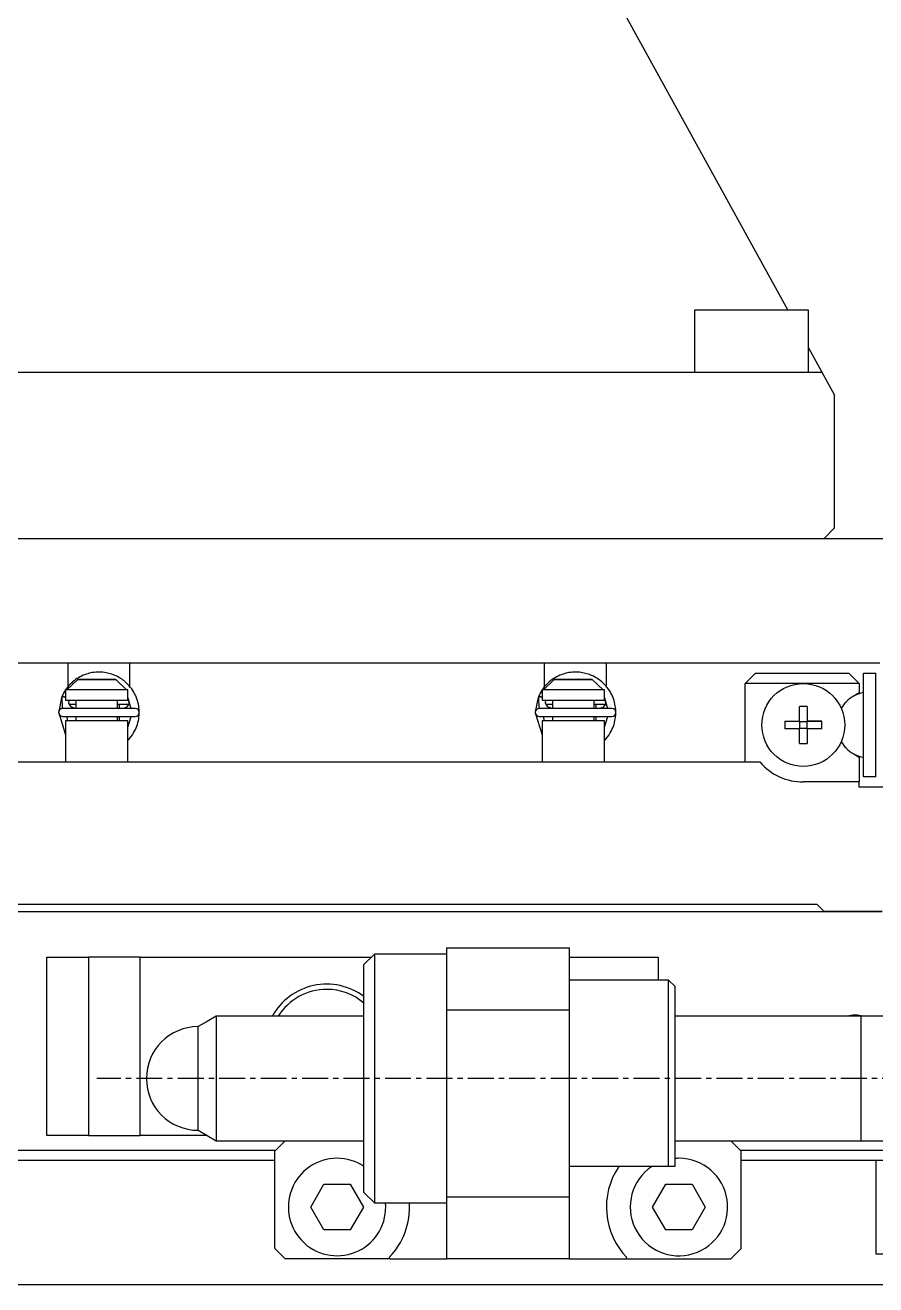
# Model space of a CAD drawing. Extents: x 570 to 820, y 66 to 265.
# Drawn here: x 757.1 to 798.1, y 115.2 to 175.9 of the extents above; entities that cross this region are included whole.
import ezdxf

# ---------------------------------------------------------------- set-up
doc = ezdxf.new("R2010")
doc.units = 0
doc.linetypes.add('CENTER', pattern=[2, 1.25, -0.25, 0.25, -0.25])
doc.layers.get('0').update_dxf_attribs({"linetype": 'CONTINUOUS'})
doc.layers.add('CENTER', color=1, linetype='CENTER')

msp = doc.modelspace()

# ---------------------------------------------------------------- linework, layer by layer
at = {"color": 7, "linetype": 'CONTINUOUS'}
for p, q in [((747.632, 246.153), (793.882, 162.153)), ((792.132, 162.153), (789.382, 162.153)), ((789.382, 162.153), (789.382, 159.153)), ((794.882, 162.153), (792.132, 162.153)), ((794.882, 159.153), (794.882, 162.153)), ((794.882, 160.335), (796.132, 158.065)), ((795.534, 159.153), (748.132, 159.153)), ((796.132, 151.653), (796.132, 158.065)), ((796.132, 151.653), (795.632, 151.153)), ((737.632, 151.153), (806.632, 151.153)), ((741.632, 151.153), (795.632, 151.153)), ((745.932, 145.153), (759.332, 145.153)), ((759.132, 145.153), (759.132, 143.983)), ((759.332, 145.153), (782.332, 145.153)), ((760.03, 144.604), (759.955, 144.577)), ((760.104, 144.627), (760.03, 144.604)), ((760.177, 144.646), (760.104, 144.627)), ((760.249, 144.663), (760.177, 144.646)), ((760.32, 144.676), (760.249, 144.663)), ((760.41, 144.689), (760.32, 144.676)), ((760.497, 144.698), (760.41, 144.689)), ((760.583, 144.702), (760.497, 144.698)), ((760.666, 144.703), (760.583, 144.702)), ((760.749, 144.7), (760.666, 144.703)), ((760.829, 144.694), (760.749, 144.7)), ((760.907, 144.685), (760.829, 144.694)), ((760.982, 144.673), (760.907, 144.685)), ((761.054, 144.659), (760.982, 144.673)), ((761.123, 144.642), (761.054, 144.659)), ((761.189, 144.624), (761.123, 144.642)), ((761.266, 144.6), (761.189, 144.624)), ((761.339, 144.574), (761.266, 144.6)), ((762.132, 144.006), (762.132, 145.153)), ((782.132, 145.153), (782.132, 143.983)), ((782.332, 145.153), (798.332, 145.153)), ((783.03, 144.604), (782.955, 144.577)), ((783.104, 144.627), (783.03, 144.604)), ((783.177, 144.646), (783.104, 144.627)), ((783.249, 144.663), (783.177, 144.646)), ((783.32, 144.676), (783.249, 144.663)), ((783.41, 144.689), (783.32, 144.676)), ((783.497, 144.698), (783.41, 144.689)), ((783.583, 144.702), (783.497, 144.698)), ((783.666, 144.703), (783.583, 144.702)), ((783.749, 144.7), (783.666, 144.703)), ((783.829, 144.694), (783.749, 144.7)), ((783.907, 144.685), (783.829, 144.694)), ((783.982, 144.673), (783.907, 144.685)), ((784.054, 144.659), (783.982, 144.673)), ((784.123, 144.642), (784.054, 144.659)), ((784.189, 144.624), (784.123, 144.642)), ((784.266, 144.6), (784.189, 144.624)), ((784.339, 144.574), (784.266, 144.6)), ((785.132, 144.006), (785.132, 145.153)), ((791.832, 144.153), (792.332, 144.653)), ((792.332, 144.653), (796.832, 144.653)), ((796.832, 144.653), (797.332, 144.153)), ((797.532, 144.653), (798.132, 144.653)), ((797.532, 139.653), (797.532, 144.653)), ((798.132, 139.653), (798.132, 144.653)), ((759.135, 143.987), (759.082, 143.918)), ((759.087, 143.853), (759.616, 144.353)), ((759.191, 144.053), (759.135, 143.987)), ((759.249, 144.115), (759.191, 144.053)), ((759.309, 144.174), (759.249, 144.115)), ((759.37, 144.229), (759.309, 144.174)), ((759.44, 144.286), (759.37, 144.229)), ((759.51, 144.339), (759.44, 144.286)), ((759.582, 144.388), (759.51, 144.339)), ((759.655, 144.433), (759.582, 144.388)), ((759.616, 144.353), (761.449, 144.353)), ((761.449, 144.353), (759.616, 144.353)), ((759.729, 144.475), (759.655, 144.433)), ((759.804, 144.513), (759.729, 144.475)), ((759.88, 144.547), (759.804, 144.513)), ((759.955, 144.577), (759.88, 144.547)), ((761.407, 144.546), (761.339, 144.574)), ((761.471, 144.517), (761.407, 144.546)), ((761.449, 144.353), (761.978, 143.853)), ((761.531, 144.488), (761.471, 144.517)), ((761.601, 144.45), (761.531, 144.488)), ((761.664, 144.412), (761.601, 144.45)), ((761.723, 144.375), (761.664, 144.412)), ((761.78, 144.335), (761.723, 144.375)), ((761.836, 144.293), (761.78, 144.335)), ((761.906, 144.235), (761.836, 144.293)), ((761.975, 144.174), (761.906, 144.235)), ((762.041, 144.109), (761.975, 144.174)), ((762.104, 144.04), (762.041, 144.109)), ((762.165, 143.967), (762.104, 144.04)), ((782.135, 143.987), (782.082, 143.918)), ((782.087, 143.853), (782.616, 144.353)), ((782.191, 144.053), (782.135, 143.987)), ((782.249, 144.115), (782.191, 144.053)), ((782.309, 144.174), (782.249, 144.115)), ((782.37, 144.229), (782.309, 144.174)), ((782.44, 144.286), (782.37, 144.229)), ((782.51, 144.339), (782.44, 144.286)), ((782.582, 144.388), (782.51, 144.339)), ((782.655, 144.433), (782.582, 144.388)), ((782.616, 144.353), (784.449, 144.353)), ((784.449, 144.353), (782.616, 144.353)), ((782.729, 144.475), (782.655, 144.433)), ((782.804, 144.513), (782.729, 144.475)), ((782.88, 144.547), (782.804, 144.513)), ((782.955, 144.577), (782.88, 144.547)), ((784.407, 144.546), (784.339, 144.574)), ((784.471, 144.517), (784.407, 144.546)), ((784.449, 144.353), (784.978, 143.853)), ((784.531, 144.488), (784.471, 144.517)), ((784.601, 144.45), (784.531, 144.488)), ((784.664, 144.412), (784.601, 144.45)), ((784.723, 144.375), (784.664, 144.412)), ((784.78, 144.335), (784.723, 144.375)), ((784.836, 144.293), (784.78, 144.335)), ((784.906, 144.235), (784.836, 144.293)), ((784.975, 144.174), (784.906, 144.235)), ((785.041, 144.109), (784.975, 144.174)), ((785.104, 144.04), (785.041, 144.109)), ((785.165, 143.967), (785.104, 144.04)), ((794.632, 144.153), (791.832, 144.153)), ((791.832, 140.353), (791.832, 144.153)), ((797.332, 144.153), (794.632, 144.153)), ((797.332, 144.153), (797.332, 143.697)), ((758.834, 143.473), (758.699, 142.788)), ((758.854, 143.524), (758.869, 142.953)), ((758.894, 143.609), (758.855, 143.524)), ((758.869, 143.556), (758.859, 143.532)), ((758.859, 143.533), (759.032, 143.486)), ((758.936, 143.691), (758.894, 143.609)), ((758.982, 143.77), (758.936, 143.691)), ((759.03, 143.845), (758.982, 143.77)), ((759.082, 143.918), (759.03, 143.845)), ((759.087, 143.853), (759.032, 143.853)), ((759.032, 143.853), (759.032, 143.353)), ((761.978, 143.853), (759.087, 143.853)), ((762.032, 143.853), (761.978, 143.853)), ((762.032, 143.353), (762.032, 143.853)), ((762.032, 143.458), (762.186, 142.954)), ((762.071, 143.372), (762.072, 143.371)), ((762.072, 143.371), (762.081, 143.164)), ((762.223, 143.891), (762.165, 143.967)), ((762.277, 143.81), (762.223, 143.891)), ((762.322, 143.737), (762.277, 143.81)), ((762.364, 143.661), (762.322, 143.737)), ((762.403, 143.583), (762.364, 143.661)), ((762.438, 143.502), (762.403, 143.583)), ((762.452, 143.466), (762.43, 143.524)), ((762.47, 143.419), (762.438, 143.502)), ((762.499, 143.334), (762.47, 143.419)), ((781.834, 143.473), (781.699, 142.788)), ((781.854, 143.524), (781.869, 142.953)), ((781.894, 143.609), (781.855, 143.524)), ((781.869, 143.556), (781.856, 143.527)), ((781.859, 143.533), (782.032, 143.486)), ((781.936, 143.691), (781.894, 143.609)), ((781.982, 143.77), (781.936, 143.691)), ((782.03, 143.845), (781.982, 143.77)), ((782.082, 143.918), (782.03, 143.845)), ((782.087, 143.853), (782.032, 143.853)), ((782.032, 143.853), (782.032, 143.353)), ((784.978, 143.853), (782.087, 143.853)), ((785.032, 143.853), (784.978, 143.853)), ((785.032, 143.353), (785.032, 143.853)), ((785.032, 143.458), (785.186, 142.954)), ((785.071, 143.372), (785.072, 143.371)), ((785.072, 143.371), (785.081, 143.164)), ((785.223, 143.891), (785.165, 143.967)), ((785.277, 143.81), (785.223, 143.891)), ((785.322, 143.737), (785.277, 143.81)), ((785.364, 143.661), (785.322, 143.737)), ((785.403, 143.583), (785.364, 143.661)), ((785.438, 143.502), (785.403, 143.583)), ((785.452, 143.466), (785.43, 143.524)), ((785.47, 143.419), (785.438, 143.502)), ((785.499, 143.334), (785.47, 143.419)), ((797.332, 143.697), (797.039, 143.527)), ((762.392, 142.954), (758.892, 142.954)), ((759.032, 143.353), (762.032, 143.353)), ((759.194, 143.199), (759.206, 143.353)), ((759.3, 143.023), (759.194, 143.199)), ((759.207, 143.153), (759.532, 143.153)), ((759.494, 142.954), (759.3, 143.023)), ((759.532, 143.353), (759.532, 142.954)), ((761.532, 142.954), (761.532, 143.353)), ((761.532, 143.153), (762.078, 143.153)), ((761.632, 142.954), (761.632, 143.153)), ((761.954, 143.001), (761.791, 142.954)), ((762.081, 143.164), (761.954, 143.001)), ((762.524, 143.247), (762.499, 143.334)), ((762.544, 143.16), (762.524, 143.247)), ((762.561, 143.071), (762.544, 143.16)), ((762.573, 142.982), (762.561, 143.071)), ((762.582, 142.893), (762.573, 142.982)), ((762.586, 142.803), (762.582, 142.893)), ((762.586, 142.784), (762.586, 142.803)), ((785.392, 142.954), (781.892, 142.954)), ((782.032, 143.353), (785.032, 143.353)), ((782.194, 143.199), (782.206, 143.353)), ((782.3, 143.023), (782.194, 143.199)), ((782.207, 143.153), (782.532, 143.153)), ((782.494, 142.954), (782.3, 143.023)), ((782.532, 143.353), (782.532, 142.954)), ((784.532, 142.954), (784.532, 143.353)), ((784.532, 143.153), (785.078, 143.153)), ((784.632, 142.954), (784.632, 143.153)), ((784.954, 143.001), (784.791, 142.954)), ((785.081, 143.164), (784.954, 143.001)), ((785.524, 143.247), (785.499, 143.334)), ((785.544, 143.16), (785.524, 143.247)), ((785.561, 143.071), (785.544, 143.16)), ((785.573, 142.982), (785.561, 143.071)), ((785.582, 142.893), (785.573, 142.982)), ((785.586, 142.803), (785.582, 142.893)), ((785.586, 142.784), (785.586, 142.803)), ((794.452, 142.333), (794.452, 143.039)), ((794.812, 143.039), (794.812, 142.333)), ((758.699, 142.736), (759.032, 141.67)), ((758.892, 142.564), (762.392, 142.564)), ((759.532, 142.353), (759.032, 142.353)), ((759.032, 142.353), (759.032, 140.353)), ((762.032, 142.353), (759.032, 142.353)), ((759.14, 142.352), (759.098, 142.564)), ((759.532, 142.564), (759.532, 142.353)), ((761.532, 142.353), (759.532, 142.353)), ((761.532, 142.353), (759.532, 142.353)), ((761.532, 142.353), (761.532, 142.564)), ((762.032, 142.353), (761.532, 142.353)), ((761.632, 142.353), (761.632, 142.564)), ((762.186, 142.564), (762.032, 142.06)), ((762.032, 140.353), (762.032, 142.353)), ((762.469, 142.096), (762.498, 142.181)), ((762.498, 142.181), (762.523, 142.268)), ((762.523, 142.268), (762.543, 142.356)), ((762.543, 142.356), (762.56, 142.444)), ((762.56, 142.444), (762.573, 142.533)), ((762.573, 142.533), (762.581, 142.623)), ((762.581, 142.623), (762.585, 142.713)), ((762.585, 142.713), (762.586, 142.733)), ((781.699, 142.736), (782.032, 141.67)), ((781.892, 142.564), (785.392, 142.564)), ((782.532, 142.353), (782.032, 142.353)), ((782.032, 142.353), (782.032, 140.353)), ((785.032, 142.353), (782.032, 142.353)), ((782.14, 142.352), (782.098, 142.564)), ((782.532, 142.564), (782.532, 142.353)), ((784.532, 142.353), (782.532, 142.353)), ((784.532, 142.353), (782.532, 142.353)), ((784.532, 142.353), (784.532, 142.564)), ((785.032, 142.353), (784.532, 142.353)), ((784.632, 142.353), (784.632, 142.564)), ((785.186, 142.564), (785.032, 142.06)), ((785.032, 140.353), (785.032, 142.353)), ((785.469, 142.096), (785.498, 142.181)), ((785.498, 142.181), (785.523, 142.268)), ((785.523, 142.268), (785.543, 142.356)), ((785.543, 142.356), (785.56, 142.444)), ((785.56, 142.444), (785.573, 142.533)), ((785.573, 142.533), (785.581, 142.623)), ((785.581, 142.623), (785.585, 142.713)), ((785.585, 142.713), (785.586, 142.733)), ((793.746, 142.333), (794.452, 142.333)), ((793.746, 142.333), (794.452, 142.333)), ((794.463, 142.322), (794.452, 142.333)), ((794.463, 141.983), (794.463, 142.322)), ((794.463, 142.322), (794.802, 142.322)), ((794.802, 142.322), (794.812, 142.333)), ((794.802, 142.322), (794.802, 141.983)), ((794.812, 142.333), (795.519, 142.333)), ((795.519, 142.333), (794.812, 142.333)), ((762.075, 142.153), (762.032, 142.153)), ((762.139, 141.519), (762.202, 141.6)), ((762.202, 141.6), (762.261, 141.684)), ((762.261, 141.684), (762.316, 141.771)), ((762.316, 141.771), (762.36, 141.849)), ((762.36, 141.849), (762.4, 141.93)), ((762.4, 141.93), (762.437, 142.012)), ((762.437, 142.012), (762.469, 142.096)), ((785.075, 142.153), (785.032, 142.153)), ((785.139, 141.519), (785.202, 141.6)), ((785.202, 141.6), (785.261, 141.684)), ((785.261, 141.684), (785.316, 141.771)), ((785.316, 141.771), (785.36, 141.849)), ((785.36, 141.849), (785.4, 141.93)), ((785.4, 141.93), (785.437, 142.012)), ((785.437, 142.012), (785.469, 142.096)), ((794.452, 141.973), (793.746, 141.973)), ((794.463, 141.983), (794.452, 141.973)), ((794.452, 141.266), (794.452, 141.973)), ((794.802, 141.983), (794.463, 141.983)), ((794.802, 141.983), (794.812, 141.973)), ((794.812, 141.973), (794.812, 141.266)), ((795.519, 141.973), (794.812, 141.973)), ((762.033, 141.401), (762.071, 141.441)), ((762.071, 141.441), (762.139, 141.519)), ((785.033, 141.401), (785.071, 141.441)), ((785.071, 141.441), (785.139, 141.519)), ((759.457, 140.353), (751.711, 140.353)), ((761.832, 140.353), (759.457, 140.353)), ((782.457, 140.353), (761.832, 140.353)), ((784.832, 140.353), (782.457, 140.353)), ((792.553, 140.353), (784.832, 140.353)), ((797.039, 140.778), (797.332, 140.608)), ((797.332, 140.608), (797.332, 139.403)), ((797.332, 139.403), (794.632, 139.403)), ((797.332, 139.153), (797.332, 139.403)), ((804.871, 139.153), (797.332, 139.153)), ((798.132, 139.653), (797.532, 139.653)), ((748.632, 133.153), (795.632, 133.153)), ((748.982, 133.503), (759.232, 133.503)), ((759.232, 133.503), (782.232, 133.503)), ((782.232, 133.503), (795.282, 133.503)), ((795.282, 133.503), (795.632, 133.153)), ((798.432, 133.153), (795.632, 133.153)), ((795.632, 133.153), (798.432, 133.153)), ((777.432, 131.403), (783.332, 131.403)), ((777.432, 128.403), (777.432, 131.403)), ((783.332, 131.403), (783.332, 128.403)), ((758.132, 130.953), (760.132, 130.953)), ((758.132, 122.353), (758.132, 130.953)), ((762.632, 130.953), (760.132, 130.953)), ((760.132, 130.953), (760.132, 122.353)), ((762.632, 122.353), (762.632, 130.953)), ((762.632, 130.953), (773.782, 130.953)), ((773.932, 131.103), (773.432, 130.603)), ((777.432, 131.103), (773.932, 131.103)), ((773.932, 131.103), (773.932, 119.103)), ((783.332, 130.953), (787.632, 130.953)), ((787.632, 130.953), (787.632, 129.853)), ((773.432, 119.603), (773.432, 130.603)), ((788.132, 129.853), (783.332, 129.853)), ((788.432, 129.553), (788.132, 129.853)), ((788.132, 120.853), (788.132, 129.853)), ((788.432, 129.553), (788.432, 120.853)), ((783.332, 128.403), (777.432, 128.403)), ((777.432, 119.403), (777.432, 128.403)), ((783.332, 128.403), (783.332, 119.403)), ((765.865, 127.853), (765.432, 127.603)), ((765.432, 125.08), (765.432, 127.603)), ((766.298, 128.103), (765.865, 127.853)), ((766.298, 128.103), (766.298, 125.075)), ((773.432, 128.103), (766.298, 128.103)), ((797.437, 128.103), (788.432, 128.103)), ((803.932, 128.103), (797.427, 128.103)), ((797.432, 122.103), (797.432, 128.103)), ((765.432, 122.603), (765.432, 125.08)), ((766.298, 125.075), (766.298, 122.103)), ((760.132, 122.353), (758.132, 122.353)), ((760.132, 122.353), (762.632, 122.353)), ((765.865, 122.353), (762.632, 122.353)), ((765.432, 122.603), (765.865, 122.353)), ((765.865, 122.353), (766.298, 122.103)), ((737.632, 121.653), (769.182, 121.653)), ((766.298, 122.103), (773.432, 122.103)), ((769.632, 122.103), (769.132, 121.603)), ((769.132, 116.903), (769.132, 121.603)), ((788.432, 122.103), (797.432, 122.103)), ((791.632, 121.603), (791.132, 122.103)), ((791.582, 121.653), (803.932, 121.653)), ((791.632, 116.903), (791.632, 121.603)), ((797.427, 122.103), (797.432, 122.103)), ((797.432, 122.103), (797.437, 122.103)), ((797.432, 122.103), (803.932, 122.103)), ((769.132, 121.153), (737.632, 121.153)), ((803.932, 121.153), (791.632, 121.153)), ((788.132, 120.853), (783.332, 120.853)), ((788.432, 120.853), (788.132, 120.853)), ((770.862, 118.903), (771.497, 120.003)), ((771.497, 120.003), (772.767, 120.003)), ((772.767, 120.003), (773.402, 118.903)), ((787.362, 118.903), (787.997, 120.003)), ((787.997, 120.003), (789.267, 120.003)), ((789.267, 120.003), (789.902, 118.903)), ((773.432, 119.603), (773.932, 119.103)), ((773.932, 119.103), (777.432, 119.103)), ((777.432, 116.403), (777.432, 119.403)), ((777.432, 119.403), (783.332, 119.403)), ((783.332, 119.403), (783.332, 116.403)), ((771.497, 117.803), (770.862, 118.903)), ((773.402, 118.903), (772.767, 117.803)), ((787.997, 117.803), (787.362, 118.903)), ((789.902, 118.903), (789.267, 117.803)), ((772.767, 117.803), (771.497, 117.803)), ((789.267, 117.803), (787.997, 117.803)), ((769.132, 116.903), (769.632, 116.403)), ((791.132, 116.403), (791.632, 116.903)), ((774.68, 116.403), (769.632, 116.403)), ((774.65, 116.472), (774.68, 116.403)), ((774.68, 116.403), (777.432, 116.403)), ((783.332, 116.403), (777.432, 116.403)), ((783.332, 116.403), (786.085, 116.403)), ((786.085, 116.403), (786.114, 116.472)), ((786.085, 116.403), (791.132, 116.403)), ((806.632, 115.153), (737.632, 115.153))]:
    msp.add_line(p, q, dxfattribs=at)
at = {"color": 3, "linetype": 'CONTINUOUS'}
for p, q in [((798.132, 121.153), (798.132, 116.653)), ((798.132, 116.653), (806.132, 116.653))]:
    msp.add_line(p, q, dxfattribs=at)
at = {"color": 7, "linetype": 'CONTINUOUS'}
for points in [[(758.857, 143.527, 0), (758.857, 143.527, 0), (758.857, 143.527, 0), (758.857, 143.527, 0), (758.857, 143.527, 0), (758.857, 143.527, 0), (758.857, 143.527, 0), (758.857, 143.527, 0), (758.857, 143.527, 0), (758.857, 143.527, 0), (758.857, 143.527, 0), (758.857, 143.527, 0), (758.857, 143.527, 0), (758.857, 143.527, 0), (758.857, 143.527, 0), (758.857, 143.527, 0), (758.857, 143.527, 0), (758.857, 143.527, 0), (758.857, 143.527, 0), (758.857, 143.527, 0), (758.857, 143.527, 0), (758.857, 143.527, 0), (758.857, 143.527, 0), (758.857, 143.527, 0), (758.857, 143.527, 0), (758.857, 143.527, 0), (758.857, 143.527, 0), (758.857, 143.527, 0), (758.857, 143.527, 0), (758.857, 143.527, 0), (758.857, 143.527, 0), (758.857, 143.527, 0), (758.857, 143.527, 0), (758.857, 143.527, 0), (758.857, 143.527, 0), (758.857, 143.527, 0), (758.857, 143.527, 0), (758.857, 143.527, 0), (758.857, 143.527, 0), (758.857, 143.527, 0), (758.857, 143.527, 0), (758.857, 143.527, 0), (758.857, 143.525, 0), (758.857, 143.525, 0), (758.857, 143.525, 0), (758.857, 143.525, 0), (758.857, 143.525, 0), (758.855, 143.525, 0), (758.855, 143.525, 0), (758.855, 143.525, 0), (758.855, 143.525, 0), (758.855, 143.525, 0), (758.855, 143.525, 0), (758.855, 143.525, 0), (758.855, 143.525, 0), (758.855, 143.525, 0), (758.855, 143.525, 0), (758.855, 143.525, 0), (758.855, 143.525, 0), (758.855, 143.525, 0), (758.855, 143.525, 0), (758.855, 143.525, 0), (758.855, 143.525, 0), (758.855, 143.525, 0), (758.855, 143.525, 0), (758.855, 143.525, 0), (758.855, 143.525, 0), (758.855, 143.525, 0), (758.855, 143.525, 0), (758.855, 143.525, 0), (758.855, 143.525, 0), (758.855, 143.525, 0), (758.855, 143.525, 0), (758.855, 143.525, 0), (758.855, 143.525, 0), (758.855, 143.525, 0), (758.855, 143.525, 0), (758.855, 143.525, 0), (758.855, 143.525, 0), (758.855, 143.525, 0), (758.855, 143.525, 0), (758.855, 143.525, 0), (758.855, 143.525, 0), (758.855, 143.525, 0), (758.855, 143.525, 0), (758.855, 143.525, 0), (758.855, 143.525, 0), (758.855, 143.525, 0), (758.855, 143.525, 0), (758.855, 143.525, 0), (758.855, 143.525, 0), (758.855, 143.525, 0), (758.855, 143.525, 0), (758.855, 143.525, 0), (758.855, 143.525, 0), (758.855, 143.525, 0), (758.855, 143.525, 0), (758.855, 143.525, 0), (758.855, 143.525, 0), (758.855, 143.525, 0), (758.855, 143.525, 0), (758.855, 143.525, 0), (758.855, 143.525, 0), (758.855, 143.525, 0), (758.855, 143.525, 0), (758.855, 143.525, 0), (758.855, 143.525, 0), (758.855, 143.525, 0), (758.855, 143.525, 0), (758.855, 143.525, 0), (758.855, 143.525, 0), (758.855, 143.525, 0), (758.855, 143.525, 0), (758.855, 143.525, 0), (758.855, 143.525, 0), (758.855, 143.525, 0), (758.855, 143.525, 0), (758.855, 143.525, 0), (758.855, 143.525, 0), (758.855, 143.525, 0), (758.855, 143.525, 0), (758.855, 143.525, 0), (758.855, 143.525, 0), (758.855, 143.525, 0), (758.855, 143.525, 0), (758.855, 143.525, 0), (758.855, 143.525, 0), (758.855, 143.525, 0), (758.855, 143.523, 0)], [(758.859, 143.527, 0), (758.859, 143.527, 0), (758.859, 143.527, 0), (758.859, 143.527, 0), (758.859, 143.527, 0), (758.859, 143.527, 0), (758.859, 143.527, 0), (758.859, 143.527, 0), (758.859, 143.527, 0), (758.859, 143.527, 0), (758.859, 143.527, 0), (758.859, 143.527, 0), (758.859, 143.527, 0), (758.859, 143.527, 0), (758.859, 143.527, 0), (758.859, 143.527, 0), (758.859, 143.527, 0), (758.859, 143.527, 0), (758.859, 143.527, 0), (758.859, 143.527, 0), (758.859, 143.527, 0), (758.859, 143.527, 0), (758.859, 143.527, 0), (758.859, 143.527, 0), (758.859, 143.527, 0), (758.859, 143.527, 0), (758.859, 143.527, 0), (758.859, 143.527, 0), (758.859, 143.527, 0), (758.859, 143.527, 0), (758.859, 143.527, 0), (758.859, 143.527, 0), (758.859, 143.527, 0), (758.859, 143.527, 0), (758.859, 143.527, 0), (758.859, 143.527, 0), (758.859, 143.527, 0), (758.859, 143.527, 0), (758.859, 143.527, 0), (758.859, 143.527, 0), (758.859, 143.527, 0), (758.859, 143.527, 0), (758.859, 143.527, 0), (758.859, 143.527, 0), (758.859, 143.527, 0), (758.859, 143.527, 0), (758.859, 143.527, 0), (758.859, 143.527, 0), (758.859, 143.527, 0), (758.859, 143.527, 0), (758.859, 143.527, 0), (758.859, 143.527, 0), (758.859, 143.527, 0), (758.859, 143.527, 0), (758.859, 143.527, 0), (758.859, 143.527, 0), (758.859, 143.527, 0), (758.859, 143.527, 0), (758.859, 143.527, 0), (758.859, 143.527, 0), (758.859, 143.527, 0), (758.859, 143.527, 0), (758.859, 143.527, 0), (758.859, 143.527, 0), (758.859, 143.527, 0), (758.859, 143.527, 0), (758.859, 143.527, 0), (758.859, 143.527, 0), (758.859, 143.527, 0), (758.859, 143.527, 0), (758.859, 143.527, 0), (758.859, 143.527, 0), (758.859, 143.527, 0), (758.859, 143.527, 0), (758.859, 143.527, 0), (758.859, 143.527, 0), (758.859, 143.527, 0), (758.859, 143.527, 0), (758.859, 143.527, 0), (758.859, 143.527, 0), (758.859, 143.527, 0), (758.859, 143.527, 0), (758.859, 143.527, 0), (758.859, 143.527, 0), (758.859, 143.527, 0), (758.859, 143.527, 0), (758.859, 143.527, 0), (758.859, 143.527, 0), (758.859, 143.527, 0), (758.859, 143.527, 0), (758.859, 143.527, 0), (758.859, 143.527, 0), (758.859, 143.527, 0), (758.859, 143.527, 0), (758.859, 143.527, 0), (758.859, 143.527, 0), (758.859, 143.527, 0), (758.859, 143.527, 0), (758.859, 143.527, 0), (758.859, 143.527, 0), (758.859, 143.527, 0), (758.859, 143.527, 0), (758.859, 143.527, 0), (758.859, 143.527, 0), (758.859, 143.527, 0), (758.859, 143.527, 0), (758.859, 143.527, 0), (758.859, 143.527, 0), (758.859, 143.527, 0), (758.859, 143.527, 0), (758.859, 143.527, 0), (758.859, 143.527, 0), (758.859, 143.527, 0), (758.859, 143.527, 0), (758.859, 143.527, 0), (758.859, 143.527, 0), (758.859, 143.527, 0), (758.859, 143.527, 0), (758.859, 143.527, 0), (758.859, 143.527, 0), (758.859, 143.527, 0), (758.859, 143.527, 0), (758.859, 143.527, 0), (758.857, 143.527, 0), (758.857, 143.527, 0), (758.857, 143.527, 0), (758.857, 143.527, 0), (758.857, 143.527, 0), (758.857, 143.527, 0)], [(759.033, 143.475, 0), (759.031, 143.475, 0), (759.029, 143.477, 0), (759.027, 143.477, 0), (759.025, 143.477, 0), (759.023, 143.479, 0), (759.021, 143.479, 0), (759.019, 143.481, 0), (759.017, 143.481, 0), (759.015, 143.481, 0), (759.015, 143.483, 0), (759.013, 143.483, 0), (759.011, 143.483, 0), (759.009, 143.485, 0), (759.007, 143.485, 0), (759.005, 143.485, 0), (759.003, 143.487, 0), (759.001, 143.487, 0), (758.999, 143.489, 0), (758.997, 143.489, 0), (758.995, 143.489, 0), (758.995, 143.491, 0), (758.993, 143.491, 0), (758.991, 143.491, 0), (758.989, 143.493, 0), (758.987, 143.493, 0), (758.985, 143.493, 0), (758.983, 143.495, 0), (758.981, 143.495, 0), (758.981, 143.495, 0), (758.979, 143.497, 0), (758.977, 143.497, 0), (758.975, 143.497, 0), (758.973, 143.499, 0), (758.971, 143.499, 0), (758.969, 143.499, 0), (758.969, 143.499, 0), (758.967, 143.501, 0), (758.965, 143.501, 0), (758.963, 143.501, 0), (758.961, 143.503, 0), (758.959, 143.503, 0), (758.957, 143.503, 0), (758.957, 143.505, 0), (758.955, 143.505, 0), (758.953, 143.505, 0), (758.951, 143.505, 0), (758.949, 143.507, 0), (758.949, 143.507, 0), (758.947, 143.507, 0), (758.945, 143.509, 0), (758.943, 143.509, 0), (758.941, 143.509, 0), (758.941, 143.509, 0), (758.939, 143.511, 0), (758.937, 143.511, 0), (758.935, 143.511, 0), (758.935, 143.511, 0), (758.933, 143.513, 0), (758.931, 143.513, 0), (758.929, 143.513, 0), (758.927, 143.513, 0), (758.927, 143.513, 0), (758.925, 143.515, 0), (758.923, 143.515, 0), (758.923, 143.515, 0), (758.921, 143.515, 0), (758.919, 143.517, 0), (758.917, 143.517, 0), (758.917, 143.517, 0), (758.915, 143.517, 0), (758.913, 143.517, 0), (758.913, 143.519, 0), (758.911, 143.519, 0), (758.909, 143.519, 0), (758.909, 143.519, 0), (758.907, 143.519, 0), (758.905, 143.519, 0), (758.905, 143.521, 0), (758.903, 143.521, 0), (758.903, 143.521, 0), (758.901, 143.521, 0), (758.899, 143.521, 0), (758.899, 143.521, 0), (758.897, 143.523, 0), (758.895, 143.523, 0), (758.895, 143.523, 0), (758.893, 143.523, 0), (758.893, 143.523, 0), (758.891, 143.523, 0), (758.891, 143.523, 0), (758.889, 143.523, 0), (758.889, 143.525, 0), (758.887, 143.525, 0), (758.885, 143.525, 0), (758.885, 143.525, 0), (758.883, 143.525, 0), (758.883, 143.525, 0), (758.881, 143.525, 0), (758.881, 143.525, 0), (758.879, 143.525, 0), (758.879, 143.525, 0), (758.879, 143.527, 0), (758.877, 143.527, 0), (758.877, 143.527, 0), (758.875, 143.527, 0), (758.875, 143.527, 0), (758.873, 143.527, 0), (758.873, 143.527, 0), (758.873, 143.527, 0), (758.871, 143.527, 0), (758.871, 143.527, 0), (758.869, 143.527, 0), (758.869, 143.527, 0), (758.869, 143.527, 0), (758.867, 143.527, 0), (758.867, 143.527, 0), (758.867, 143.527, 0), (758.865, 143.527, 0), (758.865, 143.527, 0), (758.865, 143.527, 0), (758.863, 143.527, 0), (758.863, 143.527, 0), (758.863, 143.527, 0), (758.861, 143.527, 0), (758.861, 143.527, 0), (758.861, 143.527, 0), (758.861, 143.527, 0), (758.859, 143.527, 0)], [(781.857, 143.527, 0), (781.857, 143.527, 0), (781.857, 143.527, 0), (781.857, 143.527, 0), (781.857, 143.527, 0), (781.857, 143.527, 0), (781.857, 143.527, 0), (781.857, 143.527, 0), (781.857, 143.527, 0), (781.857, 143.527, 0), (781.857, 143.527, 0), (781.857, 143.527, 0), (781.857, 143.527, 0), (781.857, 143.527, 0), (781.857, 143.527, 0), (781.857, 143.527, 0), (781.857, 143.527, 0), (781.857, 143.527, 0), (781.857, 143.527, 0), (781.857, 143.527, 0), (781.857, 143.527, 0), (781.857, 143.527, 0), (781.857, 143.527, 0), (781.857, 143.527, 0), (781.857, 143.527, 0), (781.857, 143.527, 0), (781.857, 143.527, 0), (781.857, 143.527, 0), (781.857, 143.527, 0), (781.857, 143.527, 0), (781.857, 143.527, 0), (781.857, 143.527, 0), (781.857, 143.527, 0), (781.857, 143.527, 0), (781.857, 143.527, 0), (781.857, 143.527, 0), (781.857, 143.527, 0), (781.857, 143.527, 0), (781.857, 143.527, 0), (781.857, 143.527, 0), (781.857, 143.527, 0), (781.857, 143.527, 0), (781.857, 143.525, 0), (781.857, 143.525, 0), (781.857, 143.525, 0), (781.857, 143.525, 0), (781.857, 143.525, 0), (781.855, 143.525, 0), (781.855, 143.525, 0), (781.855, 143.525, 0), (781.855, 143.525, 0), (781.855, 143.525, 0), (781.855, 143.525, 0), (781.855, 143.525, 0), (781.855, 143.525, 0), (781.855, 143.525, 0), (781.855, 143.525, 0), (781.855, 143.525, 0), (781.855, 143.525, 0), (781.855, 143.525, 0), (781.855, 143.525, 0), (781.855, 143.525, 0), (781.855, 143.525, 0), (781.855, 143.525, 0), (781.855, 143.525, 0), (781.855, 143.525, 0), (781.855, 143.525, 0), (781.855, 143.525, 0), (781.855, 143.525, 0), (781.855, 143.525, 0), (781.855, 143.525, 0), (781.855, 143.525, 0), (781.855, 143.525, 0), (781.855, 143.525, 0), (781.855, 143.525, 0), (781.855, 143.525, 0), (781.855, 143.525, 0), (781.855, 143.525, 0), (781.855, 143.525, 0), (781.855, 143.525, 0), (781.855, 143.525, 0), (781.855, 143.525, 0), (781.855, 143.525, 0), (781.855, 143.525, 0), (781.855, 143.525, 0), (781.855, 143.525, 0), (781.855, 143.525, 0), (781.855, 143.525, 0), (781.855, 143.525, 0), (781.855, 143.525, 0), (781.855, 143.525, 0), (781.855, 143.525, 0), (781.855, 143.525, 0), (781.855, 143.525, 0), (781.855, 143.525, 0), (781.855, 143.525, 0), (781.855, 143.525, 0), (781.855, 143.525, 0), (781.855, 143.525, 0), (781.855, 143.525, 0), (781.855, 143.525, 0), (781.855, 143.525, 0), (781.855, 143.525, 0), (781.855, 143.525, 0), (781.855, 143.525, 0), (781.855, 143.525, 0), (781.855, 143.525, 0), (781.855, 143.525, 0), (781.855, 143.525, 0), (781.855, 143.525, 0), (781.855, 143.525, 0), (781.855, 143.525, 0), (781.855, 143.525, 0), (781.855, 143.525, 0), (781.855, 143.525, 0), (781.855, 143.525, 0), (781.855, 143.525, 0), (781.855, 143.525, 0), (781.855, 143.525, 0), (781.855, 143.525, 0), (781.855, 143.525, 0), (781.855, 143.525, 0), (781.855, 143.525, 0), (781.855, 143.525, 0), (781.855, 143.525, 0), (781.855, 143.525, 0), (781.855, 143.525, 0), (781.855, 143.525, 0), (781.855, 143.523, 0)], [(781.859, 143.527, 0), (781.859, 143.527, 0), (781.859, 143.527, 0), (781.859, 143.527, 0), (781.859, 143.527, 0), (781.859, 143.527, 0), (781.859, 143.527, 0), (781.859, 143.527, 0), (781.859, 143.527, 0), (781.859, 143.527, 0), (781.859, 143.527, 0), (781.859, 143.527, 0), (781.859, 143.527, 0), (781.859, 143.527, 0), (781.859, 143.527, 0), (781.859, 143.527, 0), (781.859, 143.527, 0), (781.859, 143.527, 0), (781.859, 143.527, 0), (781.859, 143.527, 0), (781.859, 143.527, 0), (781.859, 143.527, 0), (781.859, 143.527, 0), (781.859, 143.527, 0), (781.859, 143.527, 0), (781.859, 143.527, 0), (781.859, 143.527, 0), (781.859, 143.527, 0), (781.859, 143.527, 0), (781.859, 143.527, 0), (781.859, 143.527, 0), (781.859, 143.527, 0), (781.859, 143.527, 0), (781.859, 143.527, 0), (781.859, 143.527, 0), (781.859, 143.527, 0), (781.859, 143.527, 0), (781.859, 143.527, 0), (781.859, 143.527, 0), (781.859, 143.527, 0), (781.859, 143.527, 0), (781.859, 143.527, 0), (781.859, 143.527, 0), (781.859, 143.527, 0), (781.859, 143.527, 0), (781.859, 143.527, 0), (781.859, 143.527, 0), (781.859, 143.527, 0), (781.859, 143.527, 0), (781.859, 143.527, 0), (781.859, 143.527, 0), (781.859, 143.527, 0), (781.859, 143.527, 0), (781.859, 143.527, 0), (781.859, 143.527, 0), (781.859, 143.527, 0), (781.859, 143.527, 0), (781.859, 143.527, 0), (781.859, 143.527, 0), (781.859, 143.527, 0), (781.859, 143.527, 0), (781.859, 143.527, 0), (781.859, 143.527, 0), (781.859, 143.527, 0), (781.859, 143.527, 0), (781.859, 143.527, 0), (781.859, 143.527, 0), (781.859, 143.527, 0), (781.859, 143.527, 0), (781.859, 143.527, 0), (781.859, 143.527, 0), (781.859, 143.527, 0), (781.859, 143.527, 0), (781.859, 143.527, 0), (781.859, 143.527, 0), (781.859, 143.527, 0), (781.859, 143.527, 0), (781.859, 143.527, 0), (781.859, 143.527, 0), (781.859, 143.527, 0), (781.859, 143.527, 0), (781.859, 143.527, 0), (781.859, 143.527, 0), (781.859, 143.527, 0), (781.859, 143.527, 0), (781.859, 143.527, 0), (781.859, 143.527, 0), (781.859, 143.527, 0), (781.859, 143.527, 0), (781.859, 143.527, 0), (781.859, 143.527, 0), (781.859, 143.527, 0), (781.859, 143.527, 0), (781.859, 143.527, 0), (781.859, 143.527, 0), (781.859, 143.527, 0), (781.859, 143.527, 0), (781.859, 143.527, 0), (781.859, 143.527, 0), (781.859, 143.527, 0), (781.859, 143.527, 0), (781.859, 143.527, 0), (781.859, 143.527, 0), (781.859, 143.527, 0), (781.859, 143.527, 0), (781.859, 143.527, 0), (781.859, 143.527, 0), (781.859, 143.527, 0), (781.859, 143.527, 0), (781.859, 143.527, 0), (781.859, 143.527, 0), (781.859, 143.527, 0), (781.859, 143.527, 0), (781.859, 143.527, 0), (781.859, 143.527, 0), (781.859, 143.527, 0), (781.859, 143.527, 0), (781.859, 143.527, 0), (781.859, 143.527, 0), (781.859, 143.527, 0), (781.859, 143.527, 0), (781.859, 143.527, 0), (781.859, 143.527, 0), (781.857, 143.527, 0), (781.857, 143.527, 0), (781.857, 143.527, 0), (781.857, 143.527, 0), (781.857, 143.527, 0), (781.857, 143.527, 0)], [(782.033, 143.475, 0), (782.031, 143.475, 0), (782.029, 143.477, 0), (782.027, 143.477, 0), (782.025, 143.477, 0), (782.023, 143.479, 0), (782.021, 143.479, 0), (782.019, 143.481, 0), (782.017, 143.481, 0), (782.015, 143.481, 0), (782.015, 143.483, 0), (782.013, 143.483, 0), (782.011, 143.483, 0), (782.009, 143.485, 0), (782.007, 143.485, 0), (782.005, 143.485, 0), (782.003, 143.487, 0), (782.001, 143.487, 0), (781.999, 143.489, 0), (781.997, 143.489, 0), (781.997, 143.489, 0), (781.995, 143.491, 0), (781.993, 143.491, 0), (781.991, 143.491, 0), (781.989, 143.493, 0), (781.987, 143.493, 0), (781.985, 143.493, 0), (781.983, 143.495, 0), (781.981, 143.495, 0), (781.981, 143.495, 0), (781.979, 143.497, 0), (781.977, 143.497, 0), (781.975, 143.497, 0), (781.973, 143.499, 0), (781.971, 143.499, 0), (781.969, 143.499, 0), (781.969, 143.499, 0), (781.967, 143.501, 0), (781.965, 143.501, 0), (781.963, 143.501, 0), (781.961, 143.503, 0), (781.959, 143.503, 0), (781.957, 143.503, 0), (781.957, 143.505, 0), (781.955, 143.505, 0), (781.953, 143.505, 0), (781.951, 143.505, 0), (781.949, 143.507, 0), (781.949, 143.507, 0), (781.947, 143.507, 0), (781.945, 143.507, 0), (781.943, 143.509, 0), (781.941, 143.509, 0), (781.941, 143.509, 0), (781.939, 143.511, 0), (781.937, 143.511, 0), (781.935, 143.511, 0), (781.935, 143.511, 0), (781.933, 143.513, 0), (781.931, 143.513, 0), (781.929, 143.513, 0), (781.929, 143.513, 0), (781.927, 143.513, 0), (781.925, 143.515, 0), (781.923, 143.515, 0), (781.923, 143.515, 0), (781.921, 143.515, 0), (781.919, 143.517, 0), (781.917, 143.517, 0), (781.917, 143.517, 0), (781.915, 143.517, 0), (781.913, 143.517, 0), (781.913, 143.519, 0), (781.911, 143.519, 0), (781.909, 143.519, 0), (781.909, 143.519, 0), (781.907, 143.519, 0), (781.905, 143.519, 0), (781.905, 143.521, 0), (781.903, 143.521, 0), (781.903, 143.521, 0), (781.901, 143.521, 0), (781.899, 143.521, 0), (781.899, 143.521, 0), (781.897, 143.523, 0), (781.897, 143.523, 0), (781.895, 143.523, 0), (781.893, 143.523, 0), (781.893, 143.523, 0), (781.891, 143.523, 0), (781.891, 143.523, 0), (781.889, 143.523, 0), (781.889, 143.525, 0), (781.887, 143.525, 0), (781.887, 143.525, 0), (781.885, 143.525, 0), (781.883, 143.525, 0), (781.883, 143.525, 0), (781.881, 143.525, 0), (781.881, 143.525, 0), (781.881, 143.525, 0), (781.879, 143.525, 0), (781.879, 143.527, 0), (781.877, 143.527, 0), (781.877, 143.527, 0), (781.875, 143.527, 0), (781.875, 143.527, 0), (781.873, 143.527, 0), (781.873, 143.527, 0), (781.873, 143.527, 0), (781.871, 143.527, 0), (781.871, 143.527, 0), (781.869, 143.527, 0), (781.869, 143.527, 0), (781.869, 143.527, 0), (781.867, 143.527, 0), (781.867, 143.527, 0), (781.867, 143.527, 0), (781.865, 143.527, 0), (781.865, 143.527, 0), (781.865, 143.527, 0), (781.863, 143.527, 0), (781.863, 143.527, 0), (781.863, 143.527, 0), (781.863, 143.527, 0), (781.861, 143.527, 0), (781.861, 143.527, 0), (781.861, 143.527, 0), (781.859, 143.527, 0)], [(794.813, 143.039, 0), (794.809, 143.039, 0), (794.807, 143.039, 0), (794.803, 143.039, 0), (794.801, 143.039, 0), (794.799, 143.039, 0), (794.795, 143.039, 0), (794.793, 143.039, 0), (794.789, 143.039, 0), (794.787, 143.039, 0), (794.785, 143.039, 0), (794.781, 143.039, 0), (794.779, 143.039, 0), (794.775, 143.039, 0), (794.773, 143.039, 0), (794.771, 143.039, 0), (794.767, 143.039, 0), (794.765, 143.039, 0), (794.761, 143.039, 0), (794.759, 143.039, 0), (794.757, 143.039, 0), (794.753, 143.039, 0), (794.751, 143.039, 0), (794.747, 143.039, 0), (794.745, 143.039, 0), (794.743, 143.039, 0), (794.739, 143.039, 0), (794.737, 143.039, 0), (794.733, 143.039, 0), (794.731, 143.041, 0), (794.727, 143.041, 0), (794.725, 143.041, 0), (794.723, 143.041, 0), (794.719, 143.041, 0), (794.717, 143.041, 0), (794.713, 143.041, 0), (794.711, 143.041, 0), (794.709, 143.041, 0), (794.705, 143.041, 0), (794.703, 143.041, 0), (794.699, 143.041, 0), (794.697, 143.041, 0), (794.695, 143.041, 0), (794.691, 143.041, 0), (794.689, 143.041, 0), (794.685, 143.041, 0), (794.683, 143.041, 0), (794.681, 143.041, 0), (794.677, 143.041, 0), (794.675, 143.041, 0), (794.671, 143.041, 0), (794.669, 143.041, 0), (794.667, 143.041, 0), (794.663, 143.041, 0), (794.661, 143.041, 0), (794.657, 143.041, 0), (794.655, 143.041, 0), (794.651, 143.041, 0), (794.649, 143.041, 0), (794.647, 143.041, 0), (794.643, 143.041, 0), (794.641, 143.041, 0), (794.637, 143.041, 0), (794.635, 143.041, 0), (794.633, 143.041, 0), (794.629, 143.041, 0), (794.627, 143.041, 0), (794.623, 143.041, 0), (794.621, 143.041, 0), (794.619, 143.041, 0), (794.615, 143.041, 0), (794.613, 143.041, 0), (794.609, 143.041, 0), (794.607, 143.041, 0), (794.605, 143.041, 0), (794.601, 143.041, 0), (794.599, 143.041, 0), (794.595, 143.041, 0), (794.593, 143.041, 0), (794.591, 143.041, 0), (794.587, 143.041, 0), (794.585, 143.041, 0), (794.581, 143.041, 0), (794.579, 143.041, 0), (794.575, 143.041, 0), (794.573, 143.041, 0), (794.571, 143.041, 0), (794.567, 143.041, 0), (794.565, 143.041, 0), (794.561, 143.041, 0), (794.559, 143.041, 0), (794.557, 143.041, 0), (794.553, 143.041, 0), (794.551, 143.041, 0), (794.547, 143.041, 0), (794.545, 143.041, 0), (794.543, 143.041, 0), (794.539, 143.041, 0), (794.537, 143.041, 0), (794.533, 143.041, 0), (794.531, 143.039, 0), (794.529, 143.039, 0), (794.525, 143.039, 0), (794.523, 143.039, 0), (794.519, 143.039, 0), (794.517, 143.039, 0), (794.515, 143.039, 0), (794.511, 143.039, 0), (794.509, 143.039, 0), (794.505, 143.039, 0), (794.503, 143.039, 0), (794.501, 143.039, 0), (794.497, 143.039, 0), (794.495, 143.039, 0), (794.491, 143.039, 0), (794.489, 143.039, 0), (794.485, 143.039, 0), (794.483, 143.039, 0), (794.481, 143.039, 0), (794.477, 143.039, 0), (794.475, 143.039, 0), (794.471, 143.039, 0), (794.469, 143.039, 0), (794.467, 143.039, 0), (794.463, 143.039, 0), (794.461, 143.039, 0), (794.457, 143.039, 0), (794.455, 143.039, 0), (794.453, 143.039, 0)], [(793.745, 142.333, 0), (793.745, 142.329, 0), (793.745, 142.327, 0), (793.745, 142.323, 0), (793.745, 142.321, 0), (793.745, 142.319, 0), (793.745, 142.315, 0), (793.745, 142.313, 0), (793.745, 142.309, 0), (793.745, 142.307, 0), (793.745, 142.303, 0), (793.745, 142.301, 0), (793.745, 142.299, 0), (793.745, 142.295, 0), (793.745, 142.293, 0), (793.745, 142.289, 0), (793.745, 142.287, 0), (793.745, 142.285, 0), (793.745, 142.281, 0), (793.745, 142.279, 0), (793.745, 142.275, 0), (793.745, 142.273, 0), (793.745, 142.271, 0), (793.745, 142.267, 0), (793.745, 142.265, 0), (793.745, 142.261, 0), (793.745, 142.259, 0), (793.745, 142.257, 0), (793.745, 142.253, 0), (793.745, 142.251, 0), (793.745, 142.247, 0), (793.745, 142.245, 0), (793.745, 142.243, 0), (793.745, 142.239, 0), (793.745, 142.237, 0), (793.745, 142.233, 0), (793.745, 142.231, 0), (793.745, 142.229, 0), (793.745, 142.225, 0), (793.745, 142.223, 0), (793.743, 142.219, 0), (793.743, 142.217, 0), (793.743, 142.215, 0), (793.743, 142.211, 0), (793.743, 142.209, 0), (793.743, 142.205, 0), (793.743, 142.203, 0), (793.743, 142.199, 0), (793.743, 142.197, 0), (793.743, 142.195, 0), (793.743, 142.191, 0), (793.743, 142.189, 0), (793.743, 142.185, 0), (793.743, 142.183, 0), (793.743, 142.181, 0), (793.743, 142.177, 0), (793.743, 142.175, 0), (793.743, 142.171, 0), (793.743, 142.169, 0), (793.743, 142.167, 0), (793.743, 142.163, 0), (793.743, 142.161, 0), (793.743, 142.157, 0), (793.743, 142.155, 0), (793.743, 142.153, 0), (793.743, 142.149, 0), (793.743, 142.147, 0), (793.743, 142.143, 0), (793.743, 142.141, 0), (793.743, 142.139, 0), (793.743, 142.135, 0), (793.743, 142.133, 0), (793.743, 142.129, 0), (793.743, 142.127, 0), (793.743, 142.123, 0), (793.743, 142.121, 0), (793.743, 142.119, 0), (793.743, 142.115, 0), (793.743, 142.113, 0), (793.743, 142.109, 0), (793.743, 142.107, 0), (793.743, 142.105, 0), (793.743, 142.101, 0), (793.743, 142.099, 0), (793.743, 142.095, 0), (793.743, 142.093, 0), (793.743, 142.091, 0), (793.743, 142.087, 0), (793.743, 142.085, 0), (793.745, 142.081, 0), (793.745, 142.079, 0), (793.745, 142.077, 0), (793.745, 142.073, 0), (793.745, 142.071, 0), (793.745, 142.067, 0), (793.745, 142.065, 0), (793.745, 142.063, 0), (793.745, 142.059, 0), (793.745, 142.057, 0), (793.745, 142.053, 0), (793.745, 142.051, 0), (793.745, 142.047, 0), (793.745, 142.045, 0), (793.745, 142.043, 0), (793.745, 142.039, 0), (793.745, 142.037, 0), (793.745, 142.033, 0), (793.745, 142.031, 0), (793.745, 142.029, 0), (793.745, 142.025, 0), (793.745, 142.023, 0), (793.745, 142.019, 0), (793.745, 142.017, 0), (793.745, 142.015, 0), (793.745, 142.011, 0), (793.745, 142.009, 0), (793.745, 142.005, 0), (793.745, 142.003, 0), (793.745, 142.001, 0), (793.745, 141.997, 0), (793.745, 141.995, 0), (793.745, 141.991, 0), (793.745, 141.989, 0), (793.745, 141.987, 0), (793.745, 141.983, 0), (793.745, 141.981, 0), (793.745, 141.977, 0), (793.745, 141.975, 0), (793.745, 141.973, 0)], [(795.519, 141.973, 0), (795.519, 141.975, 0), (795.519, 141.977, 0), (795.519, 141.981, 0), (795.519, 141.983, 0), (795.519, 141.987, 0), (795.519, 141.989, 0), (795.519, 141.991, 0), (795.519, 141.995, 0), (795.519, 141.997, 0), (795.519, 142.001, 0), (795.519, 142.003, 0), (795.519, 142.005, 0), (795.519, 142.009, 0), (795.519, 142.011, 0), (795.519, 142.015, 0), (795.519, 142.017, 0), (795.519, 142.019, 0), (795.519, 142.023, 0), (795.519, 142.025, 0), (795.519, 142.029, 0), (795.519, 142.031, 0), (795.519, 142.033, 0), (795.519, 142.037, 0), (795.521, 142.039, 0), (795.521, 142.043, 0), (795.521, 142.045, 0), (795.521, 142.047, 0), (795.521, 142.051, 0), (795.521, 142.053, 0), (795.521, 142.057, 0), (795.521, 142.059, 0), (795.521, 142.063, 0), (795.521, 142.065, 0), (795.521, 142.067, 0), (795.521, 142.071, 0), (795.521, 142.073, 0), (795.521, 142.077, 0), (795.521, 142.079, 0), (795.521, 142.081, 0), (795.521, 142.085, 0), (795.521, 142.087, 0), (795.521, 142.091, 0), (795.521, 142.093, 0), (795.521, 142.095, 0), (795.521, 142.099, 0), (795.521, 142.101, 0), (795.521, 142.105, 0), (795.521, 142.107, 0), (795.521, 142.109, 0), (795.521, 142.113, 0), (795.521, 142.115, 0), (795.521, 142.119, 0), (795.521, 142.121, 0), (795.521, 142.123, 0), (795.521, 142.127, 0), (795.521, 142.129, 0), (795.521, 142.133, 0), (795.521, 142.135, 0), (795.521, 142.139, 0), (795.521, 142.141, 0), (795.521, 142.143, 0), (795.521, 142.147, 0), (795.521, 142.149, 0), (795.521, 142.153, 0), (795.521, 142.155, 0), (795.521, 142.157, 0), (795.521, 142.161, 0), (795.521, 142.163, 0), (795.521, 142.167, 0), (795.521, 142.169, 0), (795.521, 142.171, 0), (795.521, 142.175, 0), (795.521, 142.177, 0), (795.521, 142.181, 0), (795.521, 142.183, 0), (795.521, 142.185, 0), (795.521, 142.189, 0), (795.521, 142.191, 0), (795.521, 142.195, 0), (795.521, 142.197, 0), (795.521, 142.199, 0), (795.521, 142.203, 0), (795.521, 142.205, 0), (795.521, 142.209, 0), (795.521, 142.211, 0), (795.521, 142.215, 0), (795.521, 142.217, 0), (795.521, 142.219, 0), (795.521, 142.223, 0), (795.521, 142.225, 0), (795.521, 142.229, 0), (795.521, 142.231, 0), (795.521, 142.233, 0), (795.521, 142.237, 0), (795.521, 142.239, 0), (795.521, 142.243, 0), (795.521, 142.245, 0), (795.521, 142.247, 0), (795.521, 142.251, 0), (795.521, 142.253, 0), (795.521, 142.257, 0), (795.521, 142.259, 0), (795.521, 142.261, 0), (795.521, 142.265, 0), (795.519, 142.267, 0), (795.519, 142.271, 0), (795.519, 142.273, 0), (795.519, 142.275, 0), (795.519, 142.279, 0), (795.519, 142.281, 0), (795.519, 142.285, 0), (795.519, 142.287, 0), (795.519, 142.289, 0), (795.519, 142.293, 0), (795.519, 142.295, 0), (795.519, 142.299, 0), (795.519, 142.301, 0), (795.519, 142.303, 0), (795.519, 142.307, 0), (795.519, 142.309, 0), (795.519, 142.313, 0), (795.519, 142.315, 0), (795.519, 142.319, 0), (795.519, 142.321, 0), (795.519, 142.323, 0), (795.519, 142.327, 0), (795.519, 142.329, 0), (795.519, 142.333, 0)], [(794.453, 141.265, 0), (794.455, 141.265, 0), (794.457, 141.265, 0), (794.461, 141.265, 0), (794.463, 141.265, 0), (794.467, 141.265, 0), (794.469, 141.265, 0), (794.471, 141.265, 0), (794.475, 141.265, 0), (794.477, 141.265, 0), (794.481, 141.265, 0), (794.483, 141.265, 0), (794.485, 141.265, 0), (794.489, 141.265, 0), (794.491, 141.265, 0), (794.495, 141.265, 0), (794.497, 141.265, 0), (794.501, 141.265, 0), (794.503, 141.265, 0), (794.505, 141.265, 0), (794.509, 141.265, 0), (794.511, 141.265, 0), (794.515, 141.265, 0), (794.517, 141.265, 0), (794.519, 141.265, 0), (794.523, 141.265, 0), (794.525, 141.265, 0), (794.529, 141.265, 0), (794.531, 141.265, 0), (794.533, 141.265, 0), (794.537, 141.265, 0), (794.539, 141.265, 0), (794.543, 141.265, 0), (794.545, 141.265, 0), (794.547, 141.263, 0), (794.551, 141.263, 0), (794.553, 141.263, 0), (794.557, 141.263, 0), (794.559, 141.263, 0), (794.561, 141.263, 0), (794.565, 141.263, 0), (794.567, 141.263, 0), (794.571, 141.263, 0), (794.573, 141.263, 0), (794.575, 141.263, 0), (794.579, 141.263, 0), (794.581, 141.263, 0), (794.585, 141.263, 0), (794.587, 141.263, 0), (794.591, 141.263, 0), (794.593, 141.263, 0), (794.595, 141.263, 0), (794.599, 141.263, 0), (794.601, 141.263, 0), (794.605, 141.263, 0), (794.607, 141.263, 0), (794.609, 141.263, 0), (794.613, 141.263, 0), (794.615, 141.263, 0), (794.619, 141.263, 0), (794.621, 141.263, 0), (794.623, 141.263, 0), (794.627, 141.263, 0), (794.629, 141.263, 0), (794.633, 141.263, 0), (794.635, 141.263, 0), (794.637, 141.263, 0), (794.641, 141.263, 0), (794.643, 141.263, 0), (794.647, 141.263, 0), (794.649, 141.263, 0), (794.651, 141.263, 0), (794.655, 141.263, 0), (794.657, 141.263, 0), (794.661, 141.263, 0), (794.663, 141.263, 0), (794.667, 141.263, 0), (794.669, 141.263, 0), (794.671, 141.263, 0), (794.675, 141.263, 0), (794.677, 141.263, 0), (794.681, 141.263, 0), (794.683, 141.263, 0), (794.685, 141.263, 0), (794.689, 141.263, 0), (794.691, 141.263, 0), (794.695, 141.263, 0), (794.697, 141.263, 0), (794.699, 141.263, 0), (794.703, 141.263, 0), (794.705, 141.263, 0), (794.709, 141.263, 0), (794.711, 141.263, 0), (794.713, 141.263, 0), (794.717, 141.263, 0), (794.719, 141.265, 0), (794.723, 141.265, 0), (794.725, 141.265, 0), (794.727, 141.265, 0), (794.731, 141.265, 0), (794.733, 141.265, 0), (794.737, 141.265, 0), (794.739, 141.265, 0), (794.743, 141.265, 0), (794.745, 141.265, 0), (794.747, 141.265, 0), (794.751, 141.265, 0), (794.753, 141.265, 0), (794.757, 141.265, 0), (794.759, 141.265, 0), (794.761, 141.265, 0), (794.765, 141.265, 0), (794.767, 141.265, 0), (794.771, 141.265, 0), (794.773, 141.265, 0), (794.775, 141.265, 0), (794.779, 141.265, 0), (794.781, 141.265, 0), (794.785, 141.265, 0), (794.787, 141.265, 0), (794.789, 141.265, 0), (794.793, 141.265, 0), (794.795, 141.265, 0), (794.799, 141.265, 0), (794.801, 141.265, 0), (794.803, 141.265, 0), (794.807, 141.265, 0), (794.809, 141.265, 0), (794.813, 141.265, 0)]]:
    msp.add_polyline3d(points, dxfattribs=at)
msp.add_circle((794.632, 142.153), 2, dxfattribs=at)
for centre, radius, start, end in [((797.832, 142.153), 1.588, 120, 135), ((797.832, 142.153), 1.588, 100.89302, 120), ((758.892, 142.759), 0.195, 90, 270), ((762.392, 142.759), 0.195, 270, 90), ((781.892, 142.759), 0.195, 90, 270), ((785.392, 142.759), 0.195, 270, 90), ((797.947, 142.038), 1.75, 134.99559, 148.1135), ((797.832, 142.153), 1.588, 134.99997, 149.56674), ((797.947, 142.268), 1.75, 211.8865, 225.00441), ((797.832, 142.153), 1.588, 210.43326, 225.00003), ((797.832, 142.153), 1.588, 225, 240), ((794.632, 142.153), 2.75, 220.88519, 270), ((797.832, 142.153), 1.588, 240.00003, 259.10698), ((771.632, 126.653), 3, 53.1301, 151.09666), ((771.632, 126.653), 2.75, 90, 148.17863), ((771.632, 126.653), 2.75, 49.11481, 90), ((765.432, 125.103), 2.5, 90, 270), ((772.132, 118.903), 2.35, 90, 4.88214), ((772.132, 118.903), 2.35, 56.41376, 90), ((788.632, 118.903), 2.35, 123.92311, 90), ((788.632, 118.903), 2.35, 90, 94.88214), ((788.632, 118.903), 3.5, 146.14156, 223.98901), ((772.132, 118.903), 3.5, 316.01099, 3.27583)]:
    msp.add_arc(centre, radius, start, end, dxfattribs=at)
at = {"color": 3, "linetype": 'CONTINUOUS'}
for start, end in [(90, 104.83511), (75.16489, 90)]:
    msp.add_arc((797.132, 126.653), 1.5, start, end, dxfattribs=at)
at = {"layer": 'CENTER', "color": 1, "linetype": 'CENTER'}
msp.add_line((809.696, 125.103), (760.535, 125.103), dxfattribs=at)

doc.saveas('drawing.dxf')
